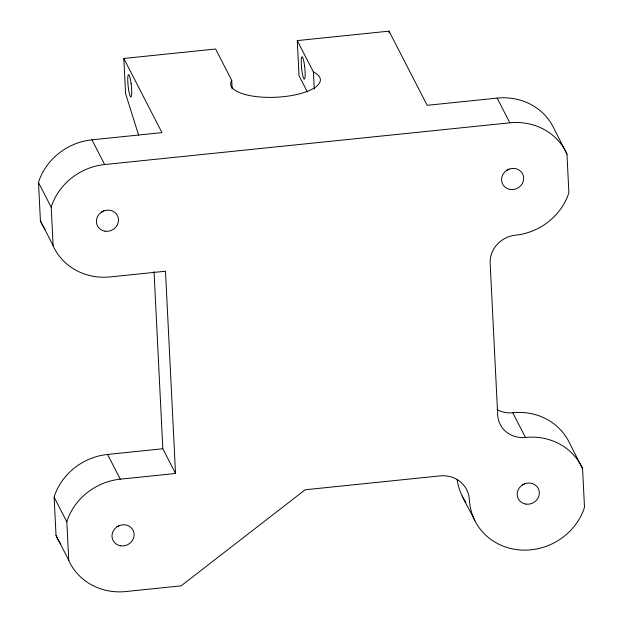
<?xml version="1.0" encoding="UTF-8"?>
<svg xmlns="http://www.w3.org/2000/svg" width="623" height="623" viewBox="0 0 623 623"><rect width="100%" height="100%" fill="white"/><g stroke="black" fill="none" stroke-linecap="round" stroke-linejoin="round"><path stroke-width="0.93" d="M45.105 229.357A59.87 55.587 -27.2 0 1 41.367 223.112L40.417 220.861L38.509 182.547L39.233 180.117A59.87 55.587 -27.2 0 1 91.955 139.825L161.941 132.621L123.829 58.461L215.605 49.007L231.74 80.414L232.161 88.957M474.874 520.742L472.047 514.037L470.186 506.982L469.314 499.701A28.44 26.407 -27.2 0 0 440.002 475.894L305.161 489.779L181.114 585.846L125.862 591.539A59.87 55.587 -27.2 0 1 69.69 562.46L68.74 560.202L66.832 521.887L67.557 519.465A59.87 55.587 -27.2 0 1 120.278 479.173L175.53 473.48L165.492 271.223L110.24 276.908A59.87 55.587 -27.2 0 1 54.069 247.837L53.119 245.579L51.218 207.264L51.935 204.835A59.87 55.587 -27.2 0 1 104.664 164.542L509.848 122.817A59.87 55.587 -27.2 0 1 566.019 151.895L566.969 154.154L568.869 192.468L568.153 194.898A59.87 55.587 -27.2 0 1 515.423 235.19A26.945 25.013 -27.2 0 0 490.161 263.202L497.691 414.895A26.945 25.013 -27.2 0 0 525.462 437.447A59.87 55.587 -27.2 0 1 581.633 466.526L582.583 468.784L584.491 507.099L583.767 509.528A59.87 55.587 -27.2 0 1 531.045 549.813A59.87 55.587 -27.2 0 1 474.874 520.742C468.846 507.153 458.956 494.662 457.157 479.531M60.719 543.98A59.87 55.587 -27.2 0 1 56.981 537.742L56.031 535.484L54.131 497.17L54.847 494.74A59.87 55.587 -27.2 0 1 107.577 454.455L162.829 448.762L175.53 473.48M307.303 91.838L299.017 75.718L297.272 40.596L389.04 31.15L427.152 105.31L497.138 98.099A59.87 55.587 -27.2 0 1 553.31 127.178L566.969 154.154M497.138 98.099L509.848 122.817M582.583 468.784L568.931 441.808A59.87 55.587 -27.2 0 0 512.76 412.73A26.945 25.013 -27.2 0 1 497.076 409.584M512.76 412.73L525.462 437.447M297.272 40.596L313.416 72.003L314.265 89.089M91.955 139.825L104.664 164.542M38.509 182.547L51.218 207.264M40.417 220.861L53.119 245.579M107.577 454.455L120.278 479.173M54.131 497.17L66.832 521.887M56.031 535.484L68.74 560.202M138.633 135.175L125.573 93.575L123.829 58.461M389.04 31.15L389.141 33.05M154.037 271.667L162.829 448.762M119.523 525.368A11.23 10.42 -27.2 0 1 116.906 526.7M524.706 483.643A11.23 10.42 -27.2 0 1 522.09 484.974M509.084 169.02A11.23 10.42 -27.2 0 1 506.468 170.344M103.901 210.745A11.23 10.42 -27.2 0 1 101.292 212.069M465.903 502.263A59.87 55.587 -27.2 0 1 462.165 496.017M313.416 72.003A44.903 15.373 -2.8 0 1 283.115 96.713A44.903 15.373 -2.8 0 1 231.74 80.414M304.569 65.89L304.156 63.118A11.23 1.612 84.1 0 0 301.602 57.332A11.23 1.612 84.1 0 0 301.789 70.002L302.202 72.774A11.23 1.612 84.1 0 0 304.756 78.56A11.23 1.612 84.1 0 0 304.569 65.89M131.126 83.747L130.713 80.982A11.23 1.612 84.1 0 0 128.159 75.188A11.23 1.612 84.1 0 0 128.346 87.866L128.759 90.631A11.23 1.612 84.1 0 0 131.313 96.425A11.23 1.612 84.1 0 0 131.126 83.747M510.276 189.47A11.23 10.42 -27.2 0 0 523.172 175.18A11.23 10.42 -27.2 0 0 504.451 172.361A11.23 10.42 -27.2 0 0 510.276 189.47M120.714 545.826A11.23 10.42 -27.2 0 0 133.61 531.528A11.23 10.42 -27.2 0 0 114.889 528.709A11.23 10.42 -27.2 0 0 120.714 545.826M105.092 231.195A11.23 10.42 -27.2 0 0 117.988 216.897A11.23 10.42 -27.2 0 0 99.267 214.086A11.23 10.42 -27.2 0 0 105.092 231.195M525.898 504.1A11.23 10.42 -27.2 0 0 538.794 489.803A11.23 10.42 -27.2 0 0 520.073 486.984A11.23 10.42 -27.2 0 0 525.898 504.1"/></g></svg>
